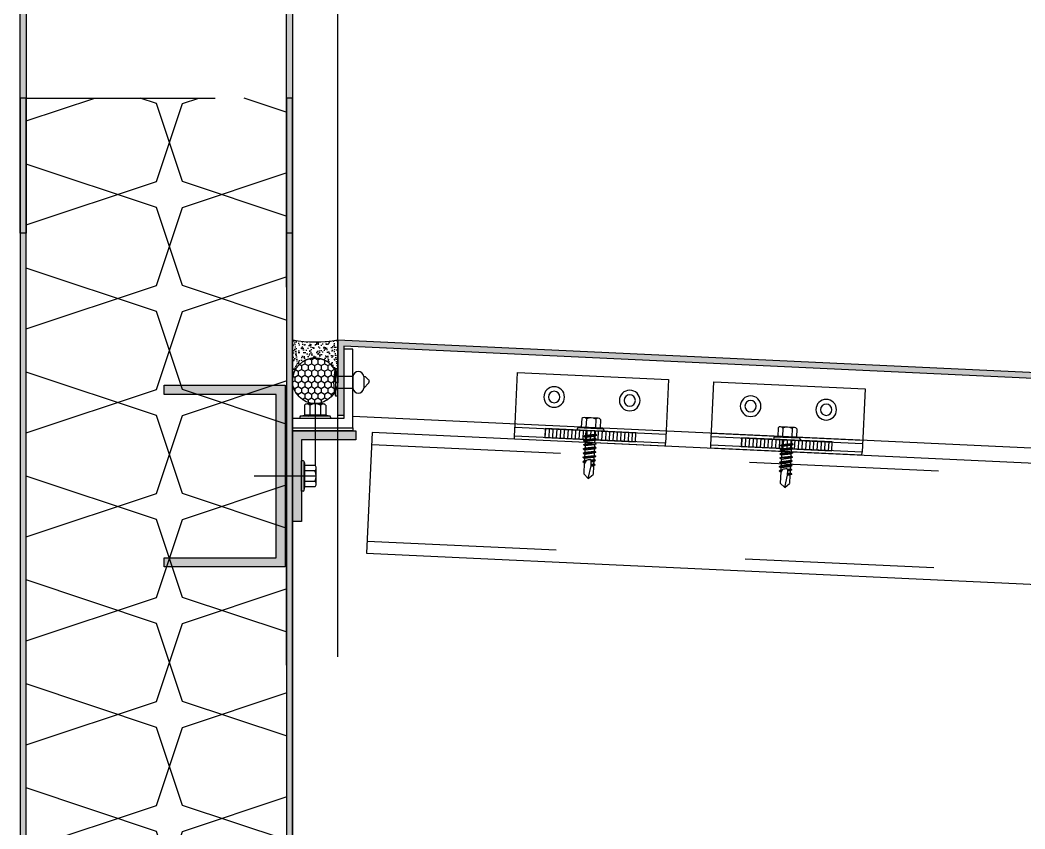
# Model space of a CAD drawing. Header units: millimetres. Extents: x 12351878 to 12381578, y 696206 to 738256.
# Drawn here: x 12356894.5 to 12357226.6, y 724846.8 to 725114.3 of the extents above; entities that cross this region are included whole.
import ezdxf

# ---------------------------------------------------------------- set-up
doc = ezdxf.new("R2010")
doc.units = ezdxf.units.MM
doc.header["$LTSCALE"] = 1000
for name, pattern in [('CENTER', [50.800000000000004, 31.75, -6.35, 6.35, -6.35]), ('CENTER2', [28.575000000000003, 19.05, -3.175, 3.175, -3.175]), ('HIDDEN', [0.125, 0.0625, -0.0625])]:
    doc.linetypes.add(name, pattern=pattern)
for name, color, linetype in [('ALUM', 1, 'Continuous'), ('ALUM-V', 11, 'Continuous'), ('ELASTOMER', 6, 'Continuous'), ('ELASTOMER-V', 241, 'Continuous'), ('ELASTROMER-V', 241, 'Continuous'), ('EXTRUSION-V', 141, 'Continuous'), ('EXTRUSION1', 4, 'Continuous'), ('EXTRUSION2', 133, 'Continuous'), ('FASTENER', 191, 'Continuous'), ('GRID', 8, 'CENTER'), ('INSUL', 8, 'HIDDEN'), ('SILICONE', 8, 'Continuous'), ('STEEL-V', 71, 'Continuous'), ('SYMBOL', 7, 'Continuous'), ('型材断面填充', 254, 'Continuous'), ('铝板断面填充', 14, 'Continuous')]:
    doc.layers.add(name, color=color, linetype=linetype)

# ---------------------------------------------------------------- blocks, each defined once
blk = doc.blocks.new('bnc01')
at = {"layer": 'EXTRUSION-V'}
blk.add_line((3386.999941444024, 4709.328940968029, -6.728072794492659e-08), (3386.999892072752, 2780.57167104003, -6.694355303533301e-08), dxfattribs=at)
blk = doc.blocks.new('*U140')
at = {"layer": 'INSUL'}
h = blk.add_hatch(dxfattribs=at)
h.set_pattern_fill('保温棉50', color=256, scale=4.298127259997456, angle=90, pattern_type=2)
h.set_pattern_definition([(108.4349488229, (4.298127259986088, -84.81947217989064), (-85.96254519989373, 223.5026175200561), [27.18393566857991, -244.6535006285731]), (18.43494882299999, (-81.66441793996306, -110.6082357398754), (171.925090399852, 68.7700361601878), [81.55266663119177, -190.2847696659613]), (71.565051177, (-4.298127260008826, -84.81947217989064), (6.041983059165127e-11, 34.3850180799565), [27.1839356685799, -244.6535006285729]), (161.5650511771, (-4.298127260008826, -59.0307086199059), (-85.96254520004057, 17.1925090400064), [81.55266663119174, -190.2847696659613])])
h.paths.add_polyline_path([(-1.13686837721616e-11, -71.92509039989827), (85.96254519993776, -71.92509039989827), (85.96254519993776, 363.0749033656582), (-1.13686837721616e-11, 363.0749033656582)])
blk.add_lwpolyline([(-1.13686837721616e-11, -71.92509039989827), (85.96254519993776, -71.92509039989827), (85.96254519993776, 363.0749033656582), (-1.13686837721616e-11, 363.0749033656582)], close=True, dxfattribs=at)
blk = doc.blocks.new('*U52')
at = {"linetype": 'CENTER2', "ltscale": 0.5}
blk.add_line((0, 5.682552812322683), (0, -12.18191840410441), dxfattribs=at)
at = {"color": 0, "linetype": 'ByBlock'}
blk.add_lwpolyline([(-0.6749999999992724, 2.506874680595502), (-1.174999999999272, 3.599999999998545), (-2.999999999998181, 3.600000000002183, 0.4142135623730951), (-5.399999999999636, 1.200000000000728), (-5.399999999999636, 0), (5.399999999999636, 0), (5.400000000001455, 1.19999999999709, 0.4142135623730951), (3.000000000001819, 3.599999999998545), (1.174999999999272, 3.599999999998545), (0.6749999999992724, 2.506874680595502)], format="xyb", close=True, dxfattribs=at)
blk = doc.blocks.new('*U136')
at = {"layer": 'SILICONE'}
h = blk.add_hatch(dxfattribs=at)
h.set_pattern_fill('AR-SAND', color=256, angle=360, style=0)
h.set_pattern_definition([(37.50000000000001, (-168113.4342088352, 18410.14863492221), (-0.0629933581096077, 1.926823769013158), [0, -1.52, 0, -1.7, 0, -1.625]), (7.499999999999977, (-168113.4342088352, 18410.14863492221), (1.769776705267727, 2.822146065229739), [0, -0.82, 0, -1.37, 0, -0.525]), (327.5, (-168114.6642088352, 18410.14863492221), (3.114141861751495, 0.0056590535369642), [0, -0.5, 0, -1.8, 0, -2.35]), (317.5, (-168114.6642088352, 18410.14863492221), (3.006126604572293, 0.8776755649342485), [0, -0.2499999999999994, 0, -1.179999999999995, 0, -1.349999999999995])])
h.paths.add_polyline_path([(0, 5), (10, 1), (10, 0), (0, 0)])
at = {"layer": '铝板断面填充', "linetype": 'ByBlock'}
blk.add_hatch(color=14, dxfattribs=at).paths.add_polyline_path([(0, 434.9999937538449), (-1.455191522836685e-11, 5), (10, 1), (30, 1), (30, 3), (10.3851648071286, 3), (1.999999999985448, 6.354065922845621), (2, 434.9999937538449)])
at = {"layer": 'ALUM', "linetype": 'ByBlock'}
blk.add_lwpolyline([(0, 434.9999937538449), (-1.455191522836685e-11, 5), (10, 1), (30, 1), (30, 3), (10.3851648071286, 3), (1.999999999985448, 6.354065922845621), (2, 434.9999937538449)], close=True, dxfattribs=at)
at = {"layer": 'ELASTROMER-V', "linetype": 'HIDDEN'}
blk.add_lwpolyline([(29.99999106871837, 0), (9.999991068718373, 0), (9.999991068718373, 1), (29.99999106871837, 1)], close=True, dxfattribs=at)
at = {"layer": 'SILICONE'}
blk.add_lwpolyline([(0, 5), (10, 1), (10, 0), (0, 0)], close=True, dxfattribs=at)
at = {"layer": 'FASTENER', "xscale": 0.6666666666666666, "yscale": 0.6666666666666666, "zscale": 0.6666666666666666}
blk.add_blockref('*U52', (20.19258240355703, 3), dxfattribs=at)
blk = doc.blocks.new('*U133')
at = {"linetype": 'CENTER2', "ltscale": 0.5}
blk.add_line((0, 5.682552812322683), (0, -13.72271173098998), dxfattribs=at)
at = {"color": 0, "linetype": 'ByBlock'}
blk.add_lwpolyline([(-0.6749999999992724, 2.506874680595502), (-1.174999999999272, 3.599999999998545), (-2.999999999998181, 3.600000000002183, 0.4142135623730951), (-5.399999999999636, 1.200000000000728), (-5.399999999999636, 0), (5.399999999999636, 0), (5.400000000001455, 1.19999999999709, 0.4142135623730951), (3.000000000001819, 3.599999999998545), (1.174999999999272, 3.599999999998545), (0.6749999999992724, 2.506874680595502)], format="xyb", close=True, dxfattribs=at)
blk = doc.blocks.new('*U139')
at = {"layer": 'ELASTOMER-V', "linetype": 'ByBlock'}
h = blk.add_hatch(dxfattribs=at)
h.set_pattern_fill('HONEY', color=256, scale=10, angle=90.00000000002557, style=0)
h.set_pattern_definition([(90, (777.9763210752899, -18948.4054980909), (-1.082531754731385, 1.874999999999516), [1.25, -2.5]), (210.0000000000255, (777.9763210752899, -18948.4054980909), (-1.082531754729711, -1.875000000000482), [1.249999999999997, -2.499999999999994]), (150.0000000000255, (777.9763210752899, -18948.4054980909), (-2.165063509461096, -9.662e-13), [-2.5, 1.25])])
edge = h.paths.add_edge_path()
edge.add_arc((6.00000064651249, 11.73395076351153), 5.999999344334356, 0, 360)
at = {"layer": 'SILICONE'}
h = blk.add_hatch(dxfattribs=at)
h.set_pattern_fill('AR-SAND', color=256, angle=90.00000000002557, style=0)
h.set_pattern_definition([(127.5000000000256, (777.9763210752899, -18948.4054980909), (-1.92682376901313, -0.0629933581104684), [0, -1.52, 0, -1.7, 0, -1.625]), (97.50000000002554, (777.9763210752899, -18948.4054980909), (-2.82214606523053, 1.769776705266466), [0, -0.82, 0, -1.369999999999999, 0, -0.525]), (57.50000000002556, (777.9763210752899, -18949.63549809088), (-0.0056590535383553, 3.114141861751492), [0, -0.4999999999999977, 0, -1.79999999999999, 0, -2.34999999999998]), (47.50000000002557, (777.9763210752899, -18949.63549809088), (-0.8776755649355914, 3.006126604571902), [0, -0.25, 0, -1.179999999999999, 0, -1.35])])
edge = h.paths.add_edge_path()
edge.add_line((-1.223408617079258e-06, 11.73395025841455), (0, 0))
edge.add_arc((5.999999995414328, -13.71720165333131), 14.97202795693112, 66.37509497301721, 113.62490502698279, ccw=False)
edge.add_line((11.99999999082866, 0), (11.9999999908614, 11.73395126860851))
edge.add_arc((6.000000646510671, 11.73395076350608), 5.999999344350748, -179.99999517673064, 4.8233733878078056e-06, ccw=False)
at = {"layer": '铝板断面填充', "linetype": 'ByBlock'}
h = blk.add_hatch(color=256, dxfattribs=at)
h.dxf.hatch_style = 1
h.paths.add_polyline_path([(434.9999937654673, 1.999999999853101), (409.1821090636829, 1.999999999838549), (13.99999999082866, 2), (13.9999999908614, 22), (0.9999999908613972, 22), (0.9999999908613972, 19.99999999999272), (11.9999999908614, 19.99999999999272), (11.99999999082866, 0), (409.1821090636829, -1.614508881461695e-10), (434.9999937654673, -1.541749305319861e-10)])
at = {"layer": 'ALUM'}
blk.add_lwpolyline([(434.9999937654673, 1.999999999853101), (409.1821090636829, 1.999999999838549), (13.99999999082866, 2), (13.9999999908614, 22), (0.9999999908613972, 22), (0.9999999908613972, 19.99999999999272), (11.9999999908614, 19.99999999999272), (11.99999999082866, 0), (409.1821090636829, -1.614508881461695e-10), (434.9999937654673, -1.541749305319861e-10)], close=True, dxfattribs=at)
at = {"layer": 'ELASTOMER'}
blk.add_circle((6.00000064651249, 11.73395076351153), 5.999999344334356, dxfattribs=at)
at = {"layer": 'EXTRUSION2'}
blk.add_lwpolyline([(-9.138602763414383e-09, 42), (-9.138602763414383e-09, 22), (19.9999999908614, 22), (19.9999999908614, 25), (2.999999990861397, 25), (2.999999990861397, 42)], close=True, dxfattribs=at)
at = {"layer": 'SILICONE'}
blk.add_lwpolyline([(-1.223408617079258e-06, 11.73395025841455), (0, 0), (0, 0, -0.2091377174264752), (11.99999999082866, 0), (11.9999999908614, 11.73395126860851, -1.000000000000909), (1.302159944316372e-06, 11.73395025841455)], format="xyb", dxfattribs=at)
at = {"layer": 'FASTENER', "xscale": -0.8333333333333337, "yscale": 0.8333333333333337, "zscale": 0.8333333333333337}
for p, rotation in [((2.999999990861397, 33.5), 269.9999999999745), ((6.499999990861397, 19.99999999999272), 180)]:
    blk.add_blockref('*U133', p, dxfattribs=dict(at, rotation=rotation))
blk = doc.blocks.new('*U124')
at = {"color": 0, "linetype": 'ByBlock'}
for p, q in [((-0.875, 5), (-0.875, -5)), ((0, 5), (-0.875, 5)), ((0, -5), (0, 5)), ((5.624997630190479, 2.218657823299623), (-1.13686837721616e-13, 2.218657823299566)), ((5.624997630190593, 2.218657823299623), (5.624997630190593, -2.281341051700338)), ((10.32863311995652, 1.984566056633071), (9.664351780552636, 2.218657823299225)), ((9.664351780552636, 2.218657823299225), (9.664351780552636, -2.218657823299282)), ((11.52043199358798, 0.7517718619740776), (10.32863311995652, 1.984566056633071)), ((11.81349729038254, 0.6587307906791011), (11.52043199358798, 0.7517718619740776)), ((11.52043199358798, -0.2251593866235453), (11.81349729038254, 0.6587307906791011)), ((5.624997630190479, -2.281341051700338), (0, -2.281341051700338)), ((9.664351780552636, -2.218657823299282), (11.52043199358798, -0.2251593866235453)), ((-0.875, -5), (0, -5))]:
    blk.add_line(p, q, dxfattribs=at)
for centre, radius, start, end in [((17.28676819916035, 5.684341886080801e-14), 18.83745800579347, 164.6075785064626, 195.3924214935374), ((7.644674705371643, 1.949927455767977), 2.037476747952082, 7.579036309789949, 172.4209636901999), ((7.644674705371643, -1.949927455767977), 2.037476747952082, 187.5790363098001, 352.42096369021)]:
    blk.add_arc(centre, radius, start, end, dxfattribs=at)
blk = doc.blocks.new('*U152')
at = {"linetype": 'ByBlock', "lineweight": -2}
for p, q in [((-3.542857142858338, 4.400000000008731), (-3.542857142858338, 1.14285714286234)), ((2.657142857144208, 4.857142857152212), (-2.657142857144208, 4.857142857152212)), ((-1.77142857142826, 4.400000000008731), (-1.77142857142826, 1.14285714286234)), ((1.77142857142826, 4.400000000008731), (1.77142857142826, 1.14285714286234)), ((3.542857142858338, 4.400000000008731), (3.542857142858338, 1.14285714286234)), ((-5.028571428571013, 0.5142857142927824), (-5.028571428571013, 7.275957614183426e-12)), ((5.028571428571013, 7.275957614183426e-12), (-5.028571428571013, 7.275957614183426e-12)), ((-4.685714285715221, 0.857142857152212), (-3.542857142858338, 1.14285714286234)), ((4.685714285715221, 0.857142857152212), (-4.685714285715221, 0.857142857152212)), ((3.542857142858338, 1.14285714286234), (-3.542857142858338, 1.14285714286234)), ((-2.332922000361577, 0.857142857152212), (-1.77142857142826, 1.14285714286234)), ((2.458636286075489, 0.857142857152212), (1.77142857142826, 1.14285714286234)), ((4.685714285715221, 0.857142857152212), (3.542857142858338, 1.14285714286234)), ((5.028571428571013, 0.5142857142927824), (5.028571428571013, 7.275957614183426e-12))]:
    blk.add_line(p, q, dxfattribs=at)
for centre, radius, start, end in [((-2.657142857144208, 3.770535714291327), 1.086607142857136, 35.40085557752613, 144.5991444224739), ((0, 1.196428571434808), 3.660714285714072, 61.05941179989344, 118.9405882001066), ((2.657142857144208, 3.770535714291327), 1.086607142857129, 35.40085557752613, 144.5991444224739), ((-4.685714285715221, 0.5142857142927824), 0.3428571428571428, 90, 180), ((4.685714285715221, 0.5142857142927824), 0.3428571428571428, 0, 90)]:
    blk.add_arc(centre, radius, start, end, dxfattribs=at)
at = {"layer": 'GRID', "ltscale": 0.5}
blk.add_line((0, 4.857142857159488), (0, -15.62594359264895), dxfattribs=at)
blk = doc.blocks.new('*U138')
at = {"linetype": 'ByBlock', "lineweight": -2}
for p, q in [((-3.100000000000364, 3.850000000000364), (-3.100000000000364, 1)), ((2.325000000000728, 4.25), (-2.325000000000728, 4.25)), ((-1.549999999999272, 3.850000000000364), (-1.549999999999272, 1)), ((1.549999999999272, 3.850000000000364), (1.549999999999272, 1)), ((3.100000000000364, 3.850000000000364), (3.100000000000364, 1)), ((-4.399999999999636, 0.4500000000007276), (-4.399999999999636, 0)), ((4.399999999999636, 0), (-4.399999999999636, 0)), ((-4.100000000000364, 0.75), (-3.100000000000364, 1)), ((4.100000000000364, 0.75), (-4.100000000000364, 0.75)), ((3.100000000000364, 1), (-3.100000000000364, 1)), ((-2.041306750315925, 0.75), (-1.549999999999272, 1)), ((-1.549999999999272, 0), (-1.549999999999272, -1.590192378864231)), ((2.151306750316508, 0.75), (1.549999999999272, 1)), ((1.549999999999272, 0), (1.549999999999272, -1.090192378864231)), ((4.100000000000364, 0.75), (3.100000000000364, 1)), ((4.399999999999636, 0.4500000000007276), (4.399999999999636, 0)), ((-2.110000000000582, -1.899999999999636), (2.110000000000582, -1.399999999999636)), ((-2.110000000000582, -1.899999999999636), (-1.549999999999272, -1.590192378864231)), ((-2.110000000000582, -1.899999999999636), (-1.549999999999272, -2.209807621135042)), ((-2.110000000000582, -3.299999999999272), (2.110000000000582, -2.799999999999272)), ((-2.110000000000582, -3.299999999999272), (-1.549999999999272, -2.990192378863867)), ((-2.110000000000582, -3.299999999999272), (-1.549999999999272, -3.609807621134678)), ((-1.549999999999272, -1.590192378864231), (1.549999999999272, -1.090192378864231)), ((-1.549999999999272, -2.209807621135042), (1.549999999999272, -1.709807621135042)), ((-1.549999999999272, -2.209807621135042), (-1.549999999999272, -2.990192378863867)), ((-1.549999999999272, -2.990192378863867), (1.549999999999272, -2.490192378863867)), ((-1.549999999999272, -3.609807621134678), (1.549999999999272, -3.109807621134678)), ((1.549999999999272, -0.3098076211354055), (1.549999999999272, -1.090192378864231)), ((2.110000000000582, -1.399999999999636), (1.549999999999272, -1.090192378864231)), ((2.110000000000582, -1.399999999999636), (1.549999999999272, -1.709807621135042)), ((1.549999999999272, -1.709807621135042), (1.549999999999272, -2.490192378863867)), ((2.110000000000582, -2.799999999999272), (1.549999999999272, -2.490192378863867)), ((2.110000000000582, -2.799999999999272), (1.549999999999272, -3.109807621134678)), ((1.549999999999273, -3.109807621135042), (1.549999999999273, -3.890192378863867)), ((-2.110000000000581, -4.699999999999273), (2.110000000000583, -4.199999999999273)), ((-2.110000000000581, -4.699999999999273), (-1.549999999999272, -4.390192378863867)), ((-2.110000000000581, -4.699999999999273), (-1.549999999999272, -5.009807621134678)), ((-2.11000000000058, -6.099999999999272), (2.110000000000584, -5.599999999999272)), ((-2.11000000000058, -6.099999999999272), (-1.549999999999271, -5.790192378863867)), ((-2.11000000000058, -6.099999999999272), (-1.549999999999271, -6.409807621134678)), ((-1.549999999999272, -3.609807621135042), (-1.549999999999272, -4.390192378863867)), ((-1.549999999999272, -4.390192378863867), (1.549999999999273, -3.890192378863867)), ((-1.549999999999272, -5.009807621134678), (1.549999999999273, -4.509807621134678)), ((-1.549999999999271, -5.009807621135042), (-1.549999999999271, -5.790192378863867)), ((-1.549999999999271, -5.790192378863867), (1.549999999999274, -5.290192378863867)), ((-1.549999999999271, -6.409807621134678), (1.549999999999274, -5.909807621134678)), ((-1.54999999999927, -6.409807621135041), (-1.54999999999927, -7.190192378863866)), ((2.110000000000583, -4.199999999999273), (1.549999999999273, -3.890192378863867)), ((2.110000000000583, -4.199999999999273), (1.549999999999273, -4.509807621134678)), ((1.549999999999274, -4.509807621135042), (1.549999999999274, -5.290192378863867)), ((2.110000000000584, -5.599999999999272), (1.549999999999274, -5.290192378863867)), ((2.110000000000584, -5.599999999999272), (1.549999999999274, -5.909807621134678)), ((1.549999999999275, -5.909807621135041), (1.549999999999275, -6.690192378863866)), ((-2.110000000000579, -7.499999999999272), (2.110000000000585, -6.999999999999272)), ((-2.110000000000579, -7.499999999999272), (-1.54999999999927, -7.190192378863866)), ((-2.110000000000579, -7.499999999999272), (-1.54999999999927, -7.809807621134677)), ((-2.110000000000579, -8.900000000000727), (2.110000000000585, -8.400000000000727)), ((-2.110000000000579, -8.900000000000727), (-1.54999999999927, -8.590192378865321)), ((-2.110000000000579, -8.900000000000727), (-1.54999999999927, -9.209807621136132)), ((-1.54999999999927, -7.190192378863866), (1.549999999999275, -6.690192378863866)), ((-1.54999999999927, -7.809807621134677), (1.549999999999275, -7.309807621134677)), ((-1.54999999999927, -7.809807621134677), (-1.54999999999927, -8.590192378865321)), ((-1.54999999999927, -8.590192378865321), (1.549999999999275, -8.090192378865321)), ((-1.54999999999927, -9.209807621136132), (1.549999999999275, -8.709807621136132)), ((-1.54999999999927, -9.209807621136132), (-1.54999999999927, -9.990192378864958)), ((-1.54999999999927, -9.990192378864958), (-0.9946989986692616, -9.891031485770508)), ((0.5619885887190348, -9.639837273735974), (1.549999999999275, -9.490192378864958)), ((0.7141825614198778, -9.953488843050945), (2.110000000000585, -9.800000000000363)), ((2.110000000000585, -6.999999999999272), (1.549999999999275, -6.690192378863866)), ((2.110000000000585, -6.999999999999272), (1.549999999999275, -7.309807621134677)), ((1.549999999999275, -7.309807621134677), (1.549999999999275, -8.090192378865321)), ((2.110000000000585, -8.400000000000727), (1.549999999999275, -8.090192378865321)), ((2.110000000000585, -8.400000000000727), (1.549999999999275, -8.709807621136132)), ((1.549999999999275, -8.709807621136132), (1.549999999999275, -9.490192378864958)), ((2.110000000000585, -9.800000000000363), (1.549999999999275, -9.490192378864958)), ((2.110000000000585, -9.800000000000363), (1.549999999999275, -10.10980762113577)), ((-2.110000000000579, -10.30000000000036), (-1.54999999999927, -9.990192378864958)), ((-2.110000000000579, -10.30000000000036), (-1.141147094092955, -10.18393879649848)), ((-2.110000000000579, -10.30000000000036), (-1.54999999999927, -10.60980762113577)), ((-1.54999999999927, -10.60980762113577), (-1.334865735341734, -10.57139078816108)), ((-1.54999999999927, -10.60980762113577), (-1.54999999999927, -14.40000000000073)), ((0.7141825614198778, -10.23227502088157), (1.549999999999275, -10.10980762113577)), ((0.7141825614198778, -11.01265977861221), (1.549999999999275, -10.89019237886459)), ((0.7141825614198778, -11.3534888430524), (2.110000000000585, -11.2)), ((0.7141825614198778, -11.63227502088303), (1.549999999999275, -11.5098076211354)), ((1.549999999999275, -10.10980762113577), (1.549999999999275, -10.89019237886459)), ((2.110000000000585, -11.2), (1.549999999999275, -10.89019237886459)), ((2.110000000000585, -11.2), (1.549999999999275, -11.5098076211354)), ((1.549999999999275, -11.5098076211354), (1.549999999999275, -14.40000000000073)), ((2.664535259100376e-15, -15.80000000000036), (-1.54999999999927, -14.40000000000073)), ((2.664535259100376e-15, -15.80000000000036), (1.549999999999275, -14.40000000000073))]:
    blk.add_line(p, q, dxfattribs=at)
blk.add_lwpolyline([(2.664535259100376e-15, -15.80000000000036), (0.7141825614198778, -11.63227502088303), (0.7141825614198778, -9.900899293751717, 0.4176573264866609), (0.4106596181591184, -9.60091997968011, 0.09706246058353715), (-0.9946989986692616, -9.891031485770508), (-1.54999999999927, -11.0016756527395)], format="xyb", dxfattribs=at)
for centre, radius, start, end in [((-2.325000000000728, 3.299218750000364), 0.9507812499999939, 35.40085557735623, 144.5991444226438), ((0, 1.046875), 3.203124999999813, 61.05941179989344, 118.9405882001065), ((2.325000000000728, 3.299218750000364), 0.9507812499999881, 35.40085557735623, 144.5991444226438), ((-4.100000000000364, 0.4500000000007276), 0.3, 90, 180), ((4.100000000000364, 0.4500000000007276), 0.3, 0, 90)]:
    blk.add_arc(centre, radius, start, end, dxfattribs=at)
blk = doc.blocks.new('*U135')
at = {"layer": 'EXTRUSION1', "linetype": 'HIDDEN'}
h = blk.add_hatch(dxfattribs=at)
h.set_pattern_fill('ANSI31', color=8, scale=10, angle=45, style=0)
h.set_pattern_definition([(90, (-29149.79709862045, 32516.85714957471), (-1.25, 2e-16), [])])
h.paths.add_polyline_path([(40.01243538530564, 18.06681396374486), (10.012435385302, 18.06681396396313), (9.994380437222773, 20.99983998126415), (39.99438043724824, 20.99983998104587)])
h = blk.add_hatch(dxfattribs=at)
h.set_pattern_fill('ANSI31', color=8, scale=10, angle=45, style=0)
h.set_pattern_definition([(90, (-29149.79709862045, 32581.85714957471), (-1.25, 2e-16), [])])
h.paths.add_polyline_path([(105.0124353853056, 18.06681396327192), (75.012435385302, 18.06681396348292), (75.00000000331367, 20.99983998079122), (105.0000000033391, 20.99983998057294)])
at = {"layer": 'ELASTOMER-V', "linetype": 'HIDDEN'}
for p, q in [((9.915268621796258e-05, 21.99984365353455), (9.915268257998378e-05, 20.99984365353455)), ((49.99990085400297, 21.99984365317075), (9.915268621796258e-05, 21.99984365353455)), ((49.99990085400297, 21.99984365317075), (49.9999008539957, 20.99984365317075)), ((65.00009915268622, 21.99984365306161), (65.00009915268258, 20.99984365306161)), ((114.999900854003, 21.99984365269781), (65.00009915268622, 21.99984365306161)), ((114.999900854003, 21.99984365269781), (114.9999008539957, 20.99984365269781))]:
    blk.add_line(p, q, dxfattribs=at)
at = {"layer": 'EXTRUSION-V'}
blk.add_line((3.306396934021905e-09, 18.06681396403589), (50.00000000330276, 18.0668139636721), dxfattribs=at)
at = {"layer": 'EXTRUSION-V', "linetype": 'HIDDEN'}
for p, q in [((65.0000000033064, 18.06681396355568), (115.0000000033028, 18.06681396319188)), ((65.00000000012369, 16.99999999952706), (115.0000000001237, 16.99999999916326))]:
    blk.add_line(p, q, dxfattribs=at)
at = {"layer": 'EXTRUSION-V'}
for points in [[(3.324586828057363e-09, 20.99983998134419), (1.236912794411182e-10, 17)], [(50.00000000012369, 16.9999999996362), (50.00000000332459, 20.99983998097311), (3.324586828057363e-09, 20.99983998133691)], [(65.00000000332459, 20.99983998086397), (65, -4.729372449219227e-10), (115, -8.36735125631094e-10), (115.0000000033246, 20.99983998050018), (65.00000000332459, 20.99983998086397)]]:
    blk.add_lwpolyline(points, dxfattribs=at)
at = {"layer": 'EXTRUSION-V', "linetype": 'HIDDEN'}
blk.add_lwpolyline([(1.236912794411182e-10, 17), (0, 0), (50, -3.637978807091713e-10), (50.00000000012369, 16.9999999996362)], dxfattribs=at)
at = {"layer": 'EXTRUSION1', "color": 8, "linetype": 'HIDDEN'}
for points in [[(40.01243538530564, 18.06681396374486), (10.012435385302, 18.06681396396313), (9.994380437222773, 20.99983998126415), (39.99438043724824, 20.99983998104587)], [(105.0124353853056, 18.06681396327192), (75.012435385302, 18.06681396348292), (75.00000000331367, 20.99983998079122), (105.0000000033391, 20.99983998057294)]]:
    blk.add_lwpolyline(points, close=True, dxfattribs=at)
at = {"layer": 'FASTENER'}
for centre, radius in [((12.50000000005457, 7.499999999912689), 3.410657394134659), ((37.50000000005457, 7.49999999973079), 3.410657394134659), ((77.50000000005457, 7.499999999432475), 3.410657394134659), ((102.5000000000546, 7.499999999250576), 3.410657394134659), ((12.50000000005457, 7.499999999912689), 1.875), ((37.50000000005457, 7.49999999973079), 1.875), ((77.50000000005457, 7.499999999432475), 1.875), ((102.5000000000546, 7.499999999250576), 1.875)]:
    blk.add_circle(centre, radius, dxfattribs=at)
at = {"layer": 'FASTENER', "xscale": -1, "rotation": 179.9999555529958}
for p in [(25.01239116587332, 18.06682732070774), (89.99995578387409, 18.06682732022752)]:
    blk.add_blockref('*U138', p, dxfattribs=at)
blk = doc.blocks.new('apqs03')
at = {"layer": 'ELASTOMER-V'}
h = blk.add_hatch(dxfattribs=at)
h.set_pattern_fill('HONEY', color=256, scale=10, angle=269.9999999999999, style=0)
h.set_pattern_definition([(270, (25283.71985613741, 8363.75359928608), (1.082531754730545, -1.875000000000001), [1.25, -2.5]), (29.9999999999998, (25283.71985613741, 8363.75359928608), (1.082531754730552, 1.874999999999999), [1.249999999999978, -2.499999999999956]), (329.9999999999999, (25283.71985613741, 8363.75359928608), (2.165063509461097, -2.935199826206087e-15), [-2.5, 1.25])])
edge = h.paths.add_edge_path()
edge.add_arc((3394.493346804753, -2577.928337322548), 7.499997058883379, 179.9999921977509, 359.9999921977509, ccw=False)
edge.add_arc((3394.493349196389, -2577.928338585305), 7.499997058883379, -7.802249115229642e-06, 179.9999921977509, ccw=False)
at = {"layer": 'SILICONE'}
h = blk.add_hatch(dxfattribs=at)
h.set_pattern_fill('AR-SAND', color=256, angle=270, style=0)
h.set_pattern_definition([(307.4999999999999, (61897.38503598794, 5833.8419184417), (1.926823769013159, 0.0629933581096073), [0, -1.519999999999998, 0, -1.699999999999998, 0, -1.624999999999998]), (277.4999999999998, (61897.38503598794, 5833.8419184417), (2.82214606522974, -1.769776705267728), [0, -0.8199999999999998, 0, -1.37, 0, -0.5249999999999999]), (237.5, (61897.38503598794, 5835.071918441681), (0.005659053536963606, -3.114141861751495), [0, -0.4999999999999991, 0, -1.799999999999996, 0, -2.349999999999993]), (227.5, (61897.38503598794, 5835.071918441681), (0.8776755649342479, -3.006126604572294), [0, -0.2499999999999997, 0, -1.179999999999997, 0, -1.349999999999998])])
edge = h.paths.add_edge_path()
edge.add_line((3401.993352232501, -2564.428343066364), (3401.993347453652, -2577.928341434686))
edge.add_arc((3394.493349198252, -2577.928339781938), 7.499998256171263, 359.9999873740325, 539.9999873740325)
edge.add_line((3386.993350941688, -2577.92833812919), (3386.993352232879, -2564.428341023624))
edge.add_arc((3394.493367502466, -2521.29456992785), 43.78095976543094, 260.136140137278, 279.8638192984554)
at = {"layer": '型材断面填充', "linetype": 'ByBlock'}
for points in [[(3344.608934435993, -2636.42835002928), (3381.608934435993, -2636.42835002928), (3381.608934435993, -2582.42835002928), (3344.608934435993, -2582.42835002928), (3344.608934435993, -2579.42835002928), (3384.608934435993, -2579.42835002928), (3384.608934435993, -2639.42835002928), (3344.608934435993, -2639.42835002928)], [(3386.993288727477, -2624.428348649642), (3386.993258588016, -2594.428348395042), (3407.993290062994, -2594.428348649642), (3407.993290027604, -2597.428348649642), (3389.993261601776, -2597.42834843148), (3389.993288727477, -2624.428348649642)]]:
    blk.add_hatch(color=256, dxfattribs=at).paths.add_polyline_path(points)
at = {"layer": '铝板断面填充', "linetype": 'ByBlock'}
blk.add_hatch(color=256, dxfattribs=at).paths.add_polyline_path([(3401.993348702788, -2589.42834781087), (3401.993352232501, -2564.428343066364), (3936.993384504691, -2589.428343066596), (3936.993384504691, -2689.428353136987), (3896.993384504691, -2689.428353136987), (3896.993384504691, -2687.428343066596), (3934.993384504691, -2687.428343066596), (3934.993384504691, -2591.337067534099), (3403.99335193634, -2566.52398339659), (3403.993348702788, -2589.428348093177)])
at = {"layer": 'ALUM'}
blk.add_lwpolyline([(3401.993348702788, -2589.42834781087), (3401.993352232501, -2564.428343066364), (3936.993384504691, -2589.428343066596), (3936.993384504691, -2689.428343066596), (3896.993384504691, -2689.428343066596), (3896.993384504691, -2687.428343066596), (3934.993384504691, -2687.428343066596), (3934.993384504691, -2591.337067534099), (3403.99335193634, -2566.52398339659), (3403.993348702788, -2589.428348093177)], close=True, dxfattribs=at)
at = {"layer": 'ALUM-V'}
blk.add_line((3401.993352232501, -2669.145414053579, 6.797893194372573e-08), (3401.993352232501, 1901.881181051955, 6.797893194372573e-08), dxfattribs=at)
blk.add_lwpolyline([(3911.993384504691, -2687.428343066596), (3911.993384504691, -2613.287398910848), (3406.993348704651, -2589.689267820097)], dxfattribs=at)
at = {"layer": 'ELASTOMER', "elevation": 1.590458152097668e-08}
blk.add_lwpolyline([(3401.993346257135, -2577.928339606617), (3401.993343863636, -2577.92833834386, -0.9999999999999999), (3386.993349744007, -2577.928336301236), (3386.993352137506, -2577.928337563993, -0.9999999999999999)], format="xyb", close=True, dxfattribs=at)
at = {"layer": 'ELASTOMER-V', "linetype": 'HIDDEN', "elevation": 1.590458152097668e-08}
blk.add_lwpolyline([(3406.993348231539, -2593.428348483983), (3406.993351209909, -2594.428348649642), (3386.993355227634, -2594.428344974993), (3386.993355363607, -2593.428344950546)], close=True, dxfattribs=at)
at = {"layer": 'EXTRUSION1'}
for points, elevation in [([(3344.608934435993, -2636.42835002928), (3381.608934435993, -2636.42835002928), (3381.608934435993, -2582.42835002928), (3344.608934435993, -2582.42835002928), (3344.608934435993, -2579.42835002928), (3384.608934435993, -2579.42835002928), (3384.608934435993, -2639.42835002928), (3344.608934435993, -2639.42835002928)], 1.590458152097668e-08), ([(3386.993288727477, -2624.428348649642), (3386.993258588016, -2594.428348395042), (3407.993290062994, -2594.428348649642), (3407.993290027604, -2597.428348649642), (3389.993261601776, -2597.42834843148), (3389.993288727477, -2624.428348649642)], -6.746124248882739e-08)]:
    blk.add_lwpolyline(points, close=True, dxfattribs=dict(at, elevation=elevation))
at = {"layer": 'EXTRUSION2', "elevation": 1.590458152097668e-08}
blk.add_lwpolyline([(3403.993348639458, -2590.428348076995), (3386.993351755664, -2590.42834577465), (3386.993351347744, -2593.42834577465), (3406.993348231539, -2593.428348483983), (3406.993351515383, -2567.428346395842), (3403.993351515383, -2567.428345988737)], close=True, dxfattribs=at)
at = {"layer": 'SILICONE', "elevation": 1.590458152097668e-08}
blk.add_lwpolyline([(3401.993352232501, -2564.428343066364), (3401.993347452953, -2577.928341434686, 1), (3386.993350941688, -2577.92833812919), (3386.993352232501, -2564.428341023624, 0.08629146862197319), (3401.993352232501, -2564.428346333443, -0.9999995238456828)], format="xyb", dxfattribs=at)
at = {"layer": 'STEEL-V', "linetype": 'HIDDEN'}
for p, q in [((3413.204385723919, -2598.989324003574), (3886.993384504691, -2621.128995508538)), ((3411.71068863757, -2630.954443571856), (3736.993384504691, -2646.154568630271))]:
    blk.add_line(p, q, dxfattribs=at)
at = {"layer": 'STEEL-V', "linetype": 'ByBlock'}
blk.add_lwpolyline([(3886.993384504691, -2639.428343066596), (3886.993384504691, -2617.124630696839), (3413.391097860411, -2594.993684057612), (3411.52397650294, -2634.950083517935), (3736.993384504691, -2650.158933441853), (3736.993384504691, -2639.428343066596)], close=True, dxfattribs=at)
at = {"color": 0, "linetype": 'ByBlock', "xscale": -1, "rotation": 90}
blk.add_blockref('*U139', (3386.993281792849, -2094.145503683947, -3.970925637230901e-08), dxfattribs=at)
at = {"linetype": 'ByBlock', "xscale": -1}
for name, p, rotation in [('*U136', (3296.993281792849, -2094.145503695589, -3.970925637230901e-08), 180), ('*U135', (3461.36270076409, -2575.2112947969), 177.3245504379557)]:
    blk.add_blockref(name, p, dxfattribs=dict(at, rotation=rotation))
at = {"linetype": 'ByBlock'}
blk.add_blockref('*U136', (3296.993281792849, -2919.428336438839, -6.694355303533295e-08), dxfattribs=at)
at = {"color": 0, "linetype": 'ByBlock', "rotation": 90}
blk.add_blockref('*U139', (3386.993281792849, -2919.428336450364, -6.694355303533295e-08), dxfattribs=at)
at = {"layer": 'FASTENER', "xscale": 0.8888888888888888, "yscale": 0.8888888888888888, "zscale": 0.8888888888888888}
blk.add_blockref('*U124', (3401.993352232501, -2578.428346333443, 1.590873672254493e-08), dxfattribs=at)
at = {"layer": 'FASTENER'}
blk.add_blockref('*U152', (3394.493352232501, -2590.428346792702, 1.590873672254493e-08), dxfattribs=at)
at = {"layer": 'FASTENER', "rotation": 270}
blk.add_blockref('*U152', (3389.99333480373, -2609.42835002928, 1.590458152097668e-08), dxfattribs=at)
at = {"layer": 'INSUL', "xscale": -1}
blk.add_blockref('*U140', (3384.955826992169, -2847.503246050561, -6.694355303533295e-08), dxfattribs=at)

msp = doc.modelspace()

# ---------------------------------------------------------------- block references
at = {"layer": 'SYMBOL'}
for name, p in [('apqs03', (12353597.50000522, 727572.9283430666)), ('bnc01', (12353597.50000522, 721872.9283430666))]:
    msp.add_blockref(name, p, dxfattribs=at)

doc.saveas('drawing.dxf')
